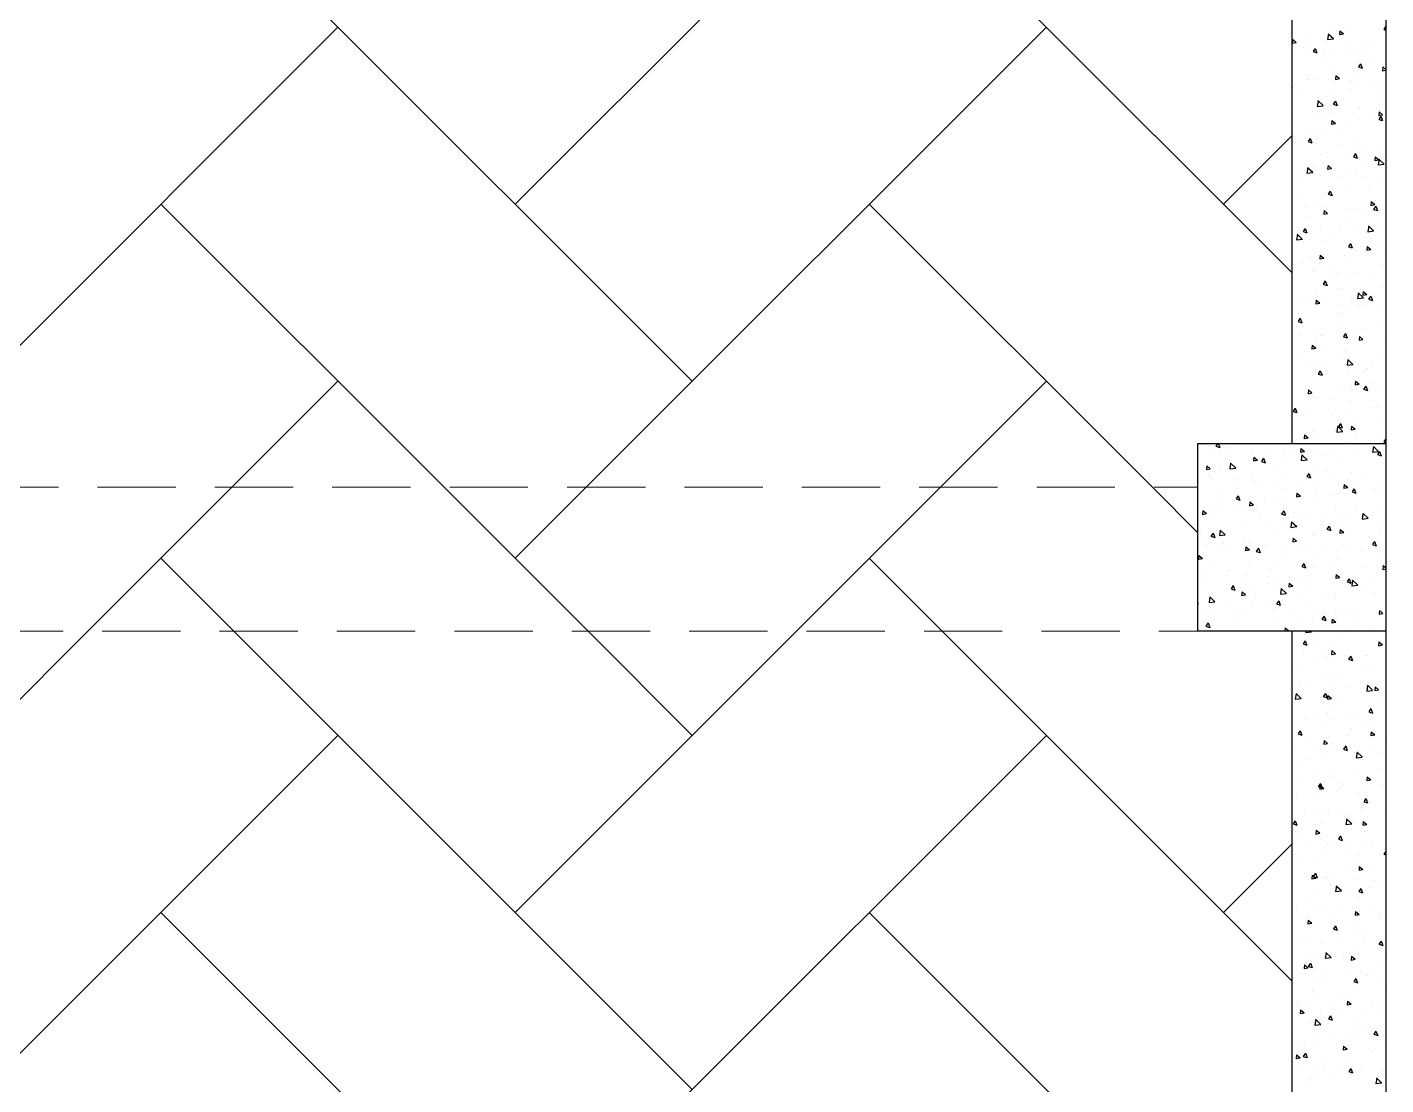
# Model space of a CAD drawing. Header units: millimetres. Extents: x 331487 to 517269, y 198509 to 399936.
# Drawn here: x 412725 to 414895, y 378364 to 380054 of the extents above; entities that cross this region are included whole.
import ezdxf

# ---------------------------------------------------------------- set-up
doc = ezdxf.new("R2010")
doc.units = ezdxf.units.MM
doc.header["$MEASUREMENT"] = 0
doc.linetypes.add('DASHED2', pattern=[0.375, 0.25, -0.125])
doc.layers.add('BEAM', color=1, linetype='Continuous', lineweight=5)
doc.layers.add('COLUMN', color=6, linetype='Continuous')

msp = doc.modelspace()

# ---------------------------------------------------------------- linework, layer by layer
at = {"layer": 'BEAM', "color": 253, "linetype": 'Continuous', "ltscale": 750}
for p, q in [((413504.5, 379771.2), (414353, 380619.7)), ((413787.3, 379488.4), (412938.8, 380336.9)), ((414745.1, 379661.9), (414070.2, 380336.9)), ((412486.6, 379319), (413221.7, 380054)), ((413618, 379319), (414353, 380054)), ((414635.9, 379771.2), (414745.1, 379880.5)), ((413391, 379319), (412938.8, 379771.2)), ((414522.4, 379319), (414070.2, 379771.2)), ((413052.3, 379319), (413221.7, 379488.4)), ((414183.7, 379319), (414353, 379488.4)), ((412822.3, 379089), (413052.3, 379319)), ((413621, 379089), (413391, 379319)), ((413504.5, 379205.5), (413618, 379319)), ((413953.7, 379089), (414183.7, 379319)), ((414595.1, 379246.2), (414522.4, 379319)), ((413055.3, 379089), (412938.8, 379205.5)), ((414186.7, 379089), (414070.2, 379205.5)), ((412373.1, 378639.8), (412822.3, 379089)), ((413787.3, 378357), (413055.3, 379089)), ((413504.5, 378639.8), (413953.7, 379089)), ((413787.3, 378922.7), (413621, 379089)), ((414745.1, 378530.6), (414186.7, 379089)), ((412373.1, 378074.1), (413221.7, 378922.7)), ((413504.5, 378074.1), (414353, 378922.7)), ((414635.9, 378639.8), (414745.1, 378749.1)), ((413787.3, 377791.3), (412938.8, 378639.8)), ((414745.1, 377964.9), (414070.2, 378639.8))]:
    msp.add_line(p, q, dxfattribs=at)
at = {"layer": 'BEAM', "linetype": 'DASHED2', "ltscale": 500}
for p, q in [((410400.1, 379319), (414595.1, 379319)), ((411345.1, 379089), (414595.1, 379089))]:
    msp.add_line(p, q, dxfattribs=at)
at = {"layer": 'COLUMN'}
for p, q in [((414745.1, 381539), (414745.1, 379389)), ((414895.1, 381539), (414895.1, 379389)), ((414595.1, 379089), (414595.1, 379389)), ((414595.1, 379389), (414895.1, 379389)), ((414895.1, 379389), (414895.1, 379089)), ((414895.1, 379089), (414595.1, 379089)), ((414745.1, 379089), (414745.1, 376729.3)), ((414895.1, 379089), (414895.1, 376729.3))]:
    msp.add_line(p, q, dxfattribs=at)
at = {"layer": 'COLUMN', "color": 2, "linetype": 'Continuous'}
for p, q in [((414804.9, 380050.6), (414804.9, 380050.6)), ((414821.6, 380048.3), (414821.1, 380042.3)), ((414821.6, 380048.3), (414827.3, 380043.5)), ((414836.3, 380050.7), (414836.3, 380050.7)), ((414895, 380055.4), (414891.7, 380050.5)), ((414891.7, 380050.4), (414895.1, 380049.3)), ((414746.4, 380034.4), (414745.8, 380028.5)), ((414745.8, 380028.4), (414752.1, 380029.6)), ((414746.4, 380034.4), (414752.1, 380029.6)), ((414765.8, 380040.1), (414765.8, 380040.1)), ((414770.7, 380029.6), (414770.7, 380029.6)), ((414803.5, 380043.2), (414802.2, 380034.3)), ((414802.2, 380034.3), (414811.6, 380035.4)), ((414803.2, 380043.4), (414811.4, 380035.7)), ((414821.1, 380042.3), (414827.3, 380043.5)), ((414830.4, 380025.4), (414830.4, 380025.4)), ((414855.7, 380030.7), (414855.7, 380030.7)), ((414748.7, 380005.6), (414748.7, 380005.6)), ((414751.5, 380016.7), (414751.5, 380016.7)), ((414764.1, 380021.7), (414764.1, 380021.7)), ((414769.1, 380015.1), (414769.1, 380015.1)), ((414782.3, 380020.1), (414778.9, 380015.1)), ((414778.9, 380015.1), (414784.9, 380013.1)), ((414782.3, 380020.1), (414784.9, 380013.1)), ((414797.4, 380020.5), (414797.4, 380020.5)), ((414805.2, 380013.8), (414805.2, 380013.8)), ((414830.7, 380019.3), (414830.7, 380019.3)), ((414842.3, 380009.7), (414842.3, 380009.7)), ((414864, 380018.1), (414864, 380018.1)), ((414875.4, 380005.3), (414875.4, 380005.3)), ((414875.8, 380024.4), (414875.8, 380024.4)), ((414802.6, 379997.2), (414802.6, 379997.2)), ((414808.5, 379988.8), (414808.5, 379988.8)), ((414844.6, 379987.5), (414844.6, 379987.5)), ((414854.8, 379995.7), (414851.4, 379990.8)), ((414851.4, 379990.8), (414857.5, 379988.7)), ((414854.8, 379995.7), (414857.5, 379988.7)), ((414890.5, 379990.5), (414890, 379984.5)), ((414890, 379984.5), (414895.1, 379985.4)), ((414890.5, 379990.5), (414895.1, 379986.6)), ((414749.3, 379963.3), (414749.3, 379963.3)), ((414770.5, 379971.2), (414770.5, 379971.2)), ((414774, 379977.2), (414774, 379977.2)), ((414780.7, 379971.2), (414780.7, 379971.2)), ((414803.8, 379970), (414803.8, 379970)), ((414815.3, 379976.6), (414814.8, 379970.6)), ((414814.8, 379970.6), (414821.1, 379971.8)), ((414815.3, 379976.6), (414821.1, 379971.8)), ((414837.1, 379968.8), (414837.1, 379968.8)), ((414840.4, 379967.1), (414840.4, 379967.1)), ((414847.9, 379962.5), (414847.9, 379962.5)), ((414853.5, 379977.4), (414853.5, 379977.4)), ((414870.4, 379967.6), (414870.4, 379967.6)), ((414884.1, 379961.2), (414884.1, 379961.2)), ((414745.1, 379958.5), (414745.8, 379957.9)), ((414745.1, 379957.7), (414745.8, 379957.9)), ((414758.8, 379947.3), (414758.8, 379947.3)), ((414800.4, 379943.9), (414800.4, 379943.9)), ((414813.5, 379950.9), (414813.5, 379950.9)), ((414840, 379956.3), (414840, 379956.3)), ((414885.4, 379947), (414885.4, 379947)), ((414778, 379919.3), (414778, 379919.3)), ((414787, 379936.4), (414785.6, 379927.5)), ((414785.6, 379927.5), (414795.1, 379928.6)), ((414786.7, 379936.7), (414794.8, 379928.9)), ((414814.5, 379936), (414811.1, 379931.1)), ((414811.1, 379931.1), (414817.2, 379929)), ((414811.3, 379918), (414811.3, 379918)), ((414814.5, 379936), (414817.2, 379929)), ((414844.6, 379916.8), (414844.6, 379916.8)), ((414851.2, 379924), (414851.2, 379924)), ((414852.9, 379924.6), (414852.9, 379924.6)), ((414884.3, 379918.7), (414883.7, 379912.8)), ((414884.3, 379918.7), (414890, 379913.9)), ((414887.4, 379936.2), (414887.4, 379936.2)), ((414746.2, 379915.3), (414746.2, 379915.3)), ((414747, 379910), (414747, 379910)), ((414782.4, 379914.1), (414782.4, 379914.1)), ((414790.7, 379912.9), (414790.7, 379912.9)), ((414809, 379904.9), (414808.5, 379898.9)), ((414808.5, 379898.9), (414814.8, 379900)), ((414809, 379904.9), (414814.8, 379900)), ((414837.8, 379902.9), (414837.8, 379902.9)), ((414850.4, 379908.8), (414850.4, 379908.8)), ((414877.9, 379915.6), (414877.9, 379915.6)), ((414883.7, 379912.7), (414890, 379913.9)), ((414887, 379911.7), (414883.7, 379906.7)), ((414883.7, 379906.7), (414889.7, 379904.7)), ((414887, 379911.7), (414889.7, 379904.7)), ((414892.4, 379898.3), (414892.4, 379898.3)), ((414751.2, 379877.5), (414751.2, 379877.5)), ((414768.8, 379889), (414768.8, 379889)), ((414774.2, 379876.4), (414770.9, 379871.4)), ((414774.2, 379876.4), (414776.9, 379869.4)), ((414785.7, 379889), (414785.7, 379889)), ((414798.1, 379890.5), (414798.1, 379890.5)), ((414821.8, 379887.8), (414821.8, 379887.8)), ((414751.8, 379869.1), (414751.8, 379869.1)), ((414770.9, 379871.4), (414776.9, 379869.3)), ((414785.1, 379867.9), (414785.1, 379867.9)), ((414790.6, 379851.2), (414790.6, 379851.2)), ((414800.7, 379854.6), (414800.7, 379854.6)), ((414818.3, 379866.7), (414818.3, 379866.7)), ((414825.1, 379862.7), (414825.1, 379862.7)), ((414846.8, 379852), (414843.4, 379847.1)), ((414846.8, 379852), (414849.4, 379845)), ((414848.9, 379870.6), (414848.9, 379870.6)), ((414851.6, 379865.5), (414851.6, 379865.5)), ((414861.2, 379861.5), (414861.2, 379861.5)), ((414884.9, 379864.3), (414884.9, 379864.3)), ((414770.4, 379829.7), (414769.1, 379820.8)), ((414770.1, 379830), (414778.3, 379822.2)), ((414778.8, 379830.6), (414778.8, 379830.6)), ((414795.9, 379837.1), (414795.9, 379837.1)), ((414802.8, 379833.1), (414802.2, 379827.2)), ((414802.8, 379833.1), (414808.5, 379828.3)), ((414835.5, 379849.5), (414835.5, 379849.5)), ((414843.4, 379847), (414849.4, 379845)), ((414860.4, 379850.5), (414860.4, 379850.5)), ((414864.5, 379836.4), (414864.5, 379836.4)), ((414878, 379847), (414877.5, 379841)), ((414877.5, 379841), (414883.7, 379842.2)), ((414878, 379847), (414883.7, 379842.2)), ((414884.4, 379843), (414883, 379834.1)), ((414883, 379834.1), (414892.5, 379835.2)), ((414884.1, 379843.3), (414892.2, 379835.5)), ((414758.2, 379818.6), (414758.2, 379818.6)), ((414759.5, 379814.3), (414759.5, 379814.3)), ((414769, 379820.8), (414778.5, 379821.9)), ((414791.5, 379817.4), (414791.5, 379817.4)), ((414802.2, 379827.1), (414808.5, 379828.3)), ((414824.7, 379816.2), (414824.7, 379816.2)), ((414830.1, 379824.9), (414830.1, 379824.9)), ((414846.7, 379817.2), (414846.7, 379817.2)), ((414858, 379815), (414858, 379815)), ((414891.3, 379813.8), (414891.3, 379813.8)), ((414762.8, 379789.3), (414762.8, 379789.3)), ((414799, 379788), (414799, 379788)), ((414806.5, 379792.3), (414803.1, 379787.4)), ((414803.1, 379787.4), (414809.2, 379785.3)), ((414806.5, 379792.3), (414809.2, 379785.3)), ((414810.7, 379796.3), (414810.7, 379796.3)), ((414833.3, 379796.1), (414833.3, 379796.1)), ((414869.5, 379798.5), (414869.5, 379798.5)), ((414870.4, 379792.2), (414870.4, 379792.2)), ((414765.7, 379766.7), (414765.7, 379766.7)), ((414788.8, 379772.3), (414788.8, 379772.3)), ((414793.6, 379783.7), (414793.6, 379783.7)), ((414799, 379765.5), (414799, 379765.5)), ((414871.7, 379775.3), (414871.2, 379769.3)), ((414871.2, 379769.3), (414877.5, 379770.5)), ((414871.7, 379775.3), (414877.4, 379770.5)), ((414879, 379768), (414875.7, 379763)), ((414879, 379768), (414881.7, 379761)), ((414767.8, 379751.4), (414767.8, 379751.4)), ((414796.5, 379761.4), (414796, 379755.4)), ((414796, 379755.4), (414802.2, 379756.6)), ((414796.5, 379761.4), (414802.2, 379756.6)), ((414802.3, 379763), (414802.3, 379763)), ((414831, 379742.7), (414831, 379742.7)), ((414832.2, 379764.3), (414832.2, 379764.3)), ((414838.4, 379761.7), (414838.4, 379761.7)), ((414844.4, 379763.8), (414844.4, 379763.8)), ((414865.5, 379763), (414865.5, 379763)), ((414875.7, 379763), (414881.7, 379761)), ((414753.9, 379723), (414752.5, 379714.1)), ((414753.6, 379723.3), (414761.7, 379715.5)), ((414753.8, 379734.1), (414753.8, 379734.1)), ((414766.2, 379732.6), (414762.9, 379727.7)), ((414762.9, 379727.7), (414768.9, 379725.6)), ((414766.2, 379732.6), (414768.9, 379725.6)), ((414791.3, 379730.3), (414791.3, 379730.3)), ((414807.2, 379725.1), (414807.2, 379725.1)), ((414820.8, 379738), (414820.8, 379738)), ((414841.7, 379736.7), (414841.7, 379736.7)), ((414867.8, 379736.2), (414866.5, 379727.4)), ((414866.5, 379727.3), (414876, 379728.5)), ((414867.5, 379736.5), (414875.7, 379728.7)), ((414877.8, 379735.4), (414877.8, 379735.4)), ((414880.4, 379733.8), (414880.4, 379733.8)), ((414752.5, 379714.1), (414762, 379715.2)), ((414772.7, 379715.3), (414772.7, 379715.3)), ((414798.8, 379714), (414798.8, 379714)), ((414806, 379714.1), (414806, 379714.1)), ((414838.7, 379708.3), (414835.4, 379703.3)), ((414835.4, 379703.3), (414841.4, 379701.3)), ((414838.7, 379708.3), (414841.4, 379701.3)), ((414839.3, 379712.9), (414839.3, 379712.9)), ((414842.2, 379710.4), (414842.2, 379710.4)), ((414865.4, 379703.6), (414864.9, 379697.6)), ((414865.4, 379703.6), (414871.2, 379698.7)), ((414872.6, 379711.7), (414872.6, 379711.7)), ((414881.1, 379710.4), (414881.1, 379710.4)), ((414776.1, 379688.3), (414776.1, 379688.3)), ((414790.2, 379689.7), (414789.7, 379683.7)), ((414789.7, 379683.7), (414796, 379684.9)), ((414790.2, 379689.7), (414796, 379684.9)), ((414828.7, 379689.4), (414828.7, 379689.4)), ((414830.8, 379679.6), (414830.8, 379679.6)), ((414846.7, 379698.8), (414846.7, 379698.8)), ((414864.9, 379697.6), (414871.2, 379698.7)), ((414893.3, 379691), (414893.3, 379691)), ((414745.8, 379666), (414745.8, 379666)), ((414763.8, 379675.8), (414763.8, 379675.8)), ((414779.1, 379664.8), (414779.1, 379664.8)), ((414779.4, 379663.2), (414779.4, 379663.2)), ((414789.1, 379677), (414789.1, 379677)), ((414812.4, 379663.6), (414812.4, 379663.6)), ((414815.6, 379661.9), (414815.6, 379661.9)), ((414839.9, 379657.1), (414839.9, 379657.1)), ((414845.7, 379662.4), (414845.7, 379662.4)), ((414879, 379661.2), (414879, 379661.2)), ((414886.1, 379672.5), (414886.1, 379672.5)), ((414890.4, 379675.5), (414890.4, 379675.5)), ((414798.5, 379648.6), (414795.1, 379643.6)), ((414795.1, 379643.6), (414801.2, 379641.6)), ((414798.5, 379648.6), (414801.2, 379641.6)), ((414808.8, 379655.7), (414808.8, 379655.7)), ((414818.8, 379636.9), (414818.8, 379636.9)), ((414826.5, 379636), (414826.5, 379636)), ((414855, 379635.6), (414855, 379635.6)), ((414891, 379637.6), (414891, 379637.6)), ((414753.3, 379614.1), (414753.3, 379614.1)), ((414773.8, 379617.5), (414773.8, 379617.5)), ((414783.9, 379617.9), (414783.4, 379612)), ((414783.4, 379612), (414789.7, 379613.1)), ((414783.9, 379617.9), (414789.7, 379613.1)), ((414784.4, 379625.3), (414784.4, 379625.3)), ((414786.6, 379612.9), (414786.6, 379612.9)), ((414786.8, 379623.6), (414786.8, 379623.6)), ((414840.8, 379621.3), (414840.8, 379621.3)), ((414851.3, 379629.5), (414849.9, 379620.6)), ((414849.9, 379620.6), (414859.4, 379621.7)), ((414851, 379629.8), (414859.1, 379622)), ((414859.2, 379631.8), (414858.6, 379625.8)), ((414858.6, 379625.8), (414864.9, 379627)), ((414859.2, 379631.8), (414864.9, 379627)), ((414871, 379624.3), (414867.6, 379619.3)), ((414867.6, 379619.3), (414873.7, 379617.3)), ((414871, 379624.3), (414873.7, 379617.3)), ((414745.1, 379608.8), (414745.2, 379608.8)), ((414745.1, 379608.4), (414745.4, 379608.5)), ((414818.8, 379597.4), (414818.8, 379597.4)), ((414819.9, 379611.7), (414819.9, 379611.7)), ((414823.8, 379599), (414823.8, 379599)), ((414837.7, 379603.7), (414837.7, 379603.7)), ((414853.2, 379610.5), (414853.2, 379610.5)), ((414858.3, 379610.6), (414858.3, 379610.6)), ((414886.5, 379609.2), (414886.5, 379609.2)), ((414894.4, 379609.3), (414894.4, 379609.3)), ((414753.3, 379588.5), (414753.3, 379588.5)), ((414758.2, 379588.9), (414754.9, 379584)), ((414754.9, 379584), (414760.9, 379581.9)), ((414758.2, 379588.9), (414760.9, 379581.9)), ((414784.6, 379570.2), (414784.6, 379570.2)), ((414824.2, 379582.6), (414824.2, 379582.6)), ((414863.3, 379572.7), (414863.3, 379572.7)), ((414888.8, 379584.2), (414888.8, 379584.2)), ((414756.6, 379563.5), (414756.6, 379563.5)), ((414760.4, 379562.8), (414760.4, 379562.8)), ((414783.8, 379559.2), (414783.8, 379559.2)), ((414792.7, 379562.2), (414792.7, 379562.2)), ((414793.6, 379561.5), (414793.6, 379561.5)), ((414826.9, 379560.3), (414826.9, 379560.3)), ((414830.7, 379564.6), (414827.4, 379559.6)), ((414827.4, 379559.6), (414833.4, 379557.6)), ((414830.7, 379564.6), (414833.4, 379557.6)), ((414835.4, 379550.3), (414835.4, 379550.3)), ((414850.8, 379563), (414850.8, 379563)), ((414852.9, 379560.1), (414852.4, 379554.1)), ((414852.4, 379554.1), (414858.6, 379555.3)), ((414852.9, 379560.1), (414858.6, 379555.3)), ((414860.2, 379559.1), (414860.2, 379559.1)), ((414893.5, 379557.9), (414893.5, 379557.9)), ((414777.7, 379546.2), (414777.1, 379540.2)), ((414777.1, 379540.2), (414783.4, 379541.4)), ((414777.7, 379546.2), (414783.4, 379541.4)), ((414796, 379537.2), (414796, 379537.2)), ((414822, 379529.2), (414822, 379529.2)), ((414828.8, 379539.1), (414828.8, 379539.1)), ((414832.1, 379535.9), (414832.1, 379535.9)), ((414886.5, 379530.8), (414886.5, 379530.8)), ((414761.5, 379525.6), (414761.5, 379525.6)), ((414766.8, 379512.3), (414766.8, 379512.3)), ((414782.3, 379516.8), (414782.3, 379516.8)), ((414790.5, 379504.9), (414787.1, 379499.9)), ((414790.5, 379504.9), (414793.2, 379497.9)), ((414800, 379511), (414800, 379511)), ((414833.3, 379509.8), (414833.3, 379509.8)), ((414834.7, 379522.8), (414833.4, 379513.9)), ((414833.4, 379513.9), (414842.9, 379515)), ((414834.4, 379523.1), (414842.6, 379515.3)), ((414835.4, 379510.8), (414835.4, 379510.8)), ((414860.8, 379504.7), (414860.8, 379504.7)), ((414866.6, 379508.6), (414866.6, 379508.6)), ((414871.6, 379509.6), (414871.6, 379509.6)), ((414787.1, 379499.9), (414793.2, 379497.9)), ((414793.8, 379500.9), (414793.8, 379500.9)), ((414801, 379499.3), (414801, 379499.3)), ((414833.2, 379496.9), (414833.2, 379496.9)), ((414846.6, 379488.4), (414846.1, 379482.4)), ((414846.1, 379482.4), (414852.4, 379483.5)), ((414846.6, 379488.4), (414852.3, 379483.6)), ((414874.9, 379484.5), (414874.9, 379484.5)), ((414769.9, 379462.4), (414769.9, 379462.4)), ((414771.4, 379474.5), (414770.9, 379468.5)), ((414770.9, 379468.5), (414777.1, 379469.7)), ((414771.4, 379474.5), (414777.1, 379469.7)), ((414780.1, 379463.4), (414780.1, 379463.4)), ((414819.7, 379475.8), (414819.7, 379475.8)), ((414838.8, 379480.7), (414838.8, 379480.7)), ((414840.4, 379473), (414840.4, 379473)), ((414863, 379480.6), (414859.6, 379475.6)), ((414859.6, 379475.6), (414865.7, 379473.6)), ((414863, 379480.6), (414865.7, 379473.6)), ((414884.3, 379477.4), (414884.3, 379477.4)), ((414750.2, 379445.2), (414746.9, 379440.2)), ((414746.9, 379440.2), (414752.9, 379438.2)), ((414750.2, 379445.2), (414752.9, 379438.2)), ((414774.3, 379460.3), (414774.3, 379460.3)), ((414803.8, 379442.5), (414803.8, 379442.5)), ((414807.5, 379459.1), (414807.5, 379459.1)), ((414830.9, 379443.5), (414830.9, 379443.5)), ((414840.8, 379457.9), (414840.8, 379457.9)), ((414870.8, 379446.4), (414870.8, 379446.4)), ((414874.1, 379456.7), (414874.1, 379456.7)), ((414879.9, 379446.7), (414879.9, 379446.7)), ((414773.2, 379437.4), (414773.2, 379437.4)), ((414809.3, 379436.1), (414809.3, 379436.1)), ((414817.5, 379422.4), (414817.5, 379422.4)), ((414822.7, 379420.9), (414819.4, 379415.9)), ((414822.7, 379420.9), (414825.4, 379413.9)), ((414848.8, 379422.4), (414848.8, 379422.4)), ((414882, 379424.1), (414882, 379424.1)), ((414748, 379410.2), (414748, 379410.2)), ((414765.1, 379402.8), (414764.6, 379396.8)), ((414764.6, 379396.8), (414770.9, 379397.9)), ((414765.1, 379402.8), (414770.9, 379398)), ((414777.8, 379410), (414777.8, 379410)), ((414778.1, 379399.5), (414778.1, 379399.5)), ((414781.3, 379409), (414781.3, 379409)), ((414812.6, 379411.1), (414812.6, 379411.1)), ((414814.6, 379407.8), (414814.6, 379407.8)), ((414818.2, 379416.1), (414816.8, 379407.2)), ((414816.8, 379407.2), (414826.3, 379408.3)), ((414817.9, 379416.4), (414826, 379408.6)), ((414819.4, 379415.9), (414825.4, 379413.9)), ((414840.3, 379416.6), (414839.8, 379410.7)), ((414839.8, 379410.7), (414846.1, 379411.8)), ((414840.3, 379416.6), (414846.1, 379411.8)), ((414847.9, 379406.5), (414847.9, 379406.5)), ((414848.7, 379409.8), (414848.7, 379409.8)), ((414881.2, 379405.3), (414881.2, 379405.3)), ((414895.1, 379396.4), (414891.9, 379391.6)), ((414613.4, 379383.7), (414613.4, 379383.7)), ((414617.6, 379388.4), (414617.6, 379388.4)), ((414618.5, 379374.5), (414618.5, 379374.5)), ((414626.8, 379389), (414623.8, 379384.6)), ((414623.8, 379384.6), (414629.9, 379382.6)), ((414627.4, 379389), (414629.9, 379382.6)), ((414646.7, 379382.5), (414646.7, 379382.5)), ((414646.7, 379376), (414646.7, 379376)), ((414680, 379381.2), (414680, 379381.2)), ((414689, 379385), (414689, 379385)), ((414713.3, 379380), (414713.3, 379380)), ((414746.6, 379378.8), (414746.6, 379378.8)), ((414759.5, 379381.2), (414759, 379375.2)), ((414759, 379375.2), (414765.2, 379376.4)), ((414759.5, 379381.2), (414765.2, 379376.4)), ((414773.4, 379375.8), (414773.4, 379375.8)), ((414779.9, 379377.6), (414779.9, 379377.6)), ((414813.2, 379376.4), (414813.2, 379376.4)), ((414828.6, 379390.1), (414828.6, 379390.1)), ((414837.1, 379384.1), (414837.1, 379384.1)), ((414846.5, 379375.2), (414846.5, 379375.2)), ((414869.6, 379379.6), (414869.6, 379379.6)), ((414875.2, 379383.9), (414873.8, 379375)), ((414873.8, 379375), (414883.3, 379376.1)), ((414875.2, 379383.9), (414883.3, 379376.1)), ((414879.7, 379373.9), (414879.7, 379373.9)), ((414885, 379376.3), (414881.6, 379371.3)), ((414885, 379376.3), (414887.7, 379369.3)), ((414891.9, 379391.6), (414895.1, 379390.5)), ((414609.1, 379353.4), (414608.5, 379347.5)), ((414609.1, 379353.4), (414614.8, 379348.6)), ((414628.8, 379356.1), (414628.8, 379356.1)), ((414647.3, 379357.4), (414645.9, 379348.5)), ((414647.3, 379357.4), (414655.4, 379349.6)), ((414684.3, 379367.3), (414683.8, 379361.3)), ((414683.8, 379361.3), (414690, 379362.5)), ((414684.3, 379367.3), (414690, 379362.5)), ((414699.7, 379365.3), (414696.4, 379360.3)), ((414696.4, 379360.3), (414702.4, 379358.3)), ((414699.7, 379365.3), (414702.4, 379358.3)), ((414728.5, 379358.7), (414728.5, 379358.7)), ((414732.9, 379370.1), (414732.9, 379370.1)), ((414761.2, 379370.6), (414759.8, 379361.7)), ((414759.8, 379361.7), (414769.3, 379362.8)), ((414761.2, 379370.6), (414769.4, 379362.8)), ((414762.9, 379370.3), (414762.9, 379370.3)), ((414799.1, 379369), (414799.1, 379369)), ((414823.7, 379363), (414823.7, 379363)), ((414881.6, 379371.3), (414887.7, 379369.3)), ((414888.2, 379364.6), (414888.2, 379364.6)), ((414608.5, 379347.5), (414614.8, 379348.6)), ((414611.7, 379337.9), (414611.7, 379337.9)), ((414615.3, 379335), (414615.3, 379335)), ((414620.5, 379332.3), (414620.5, 379332.3)), ((414621.8, 379349.5), (414621.8, 379349.5)), ((414645.9, 379348.5), (414655.4, 379349.6)), ((414653.8, 379331.1), (414653.8, 379331.1)), ((414657.9, 379348.2), (414657.9, 379348.2)), ((414678.7, 379341.7), (414678.7, 379341.7)), ((414679.9, 379336.6), (414679.9, 379336.6)), ((414719.5, 379349), (414719.5, 379349)), ((414738.4, 379337.6), (414738.4, 379337.6)), ((414767.9, 379332.4), (414767.9, 379332.4)), ((414772.2, 379340.9), (414768.9, 379336)), ((414768.9, 379336), (414774.9, 379333.9)), ((414772.2, 379340.9), (414774.9, 379333.9)), ((414784, 379350.6), (414784, 379350.6)), ((414802.4, 379344), (414802.4, 379344)), ((414805.3, 379341.4), (414805.3, 379341.4)), ((414834.9, 379330.7), (414834.9, 379330.7)), ((414838.5, 379342.7), (414838.5, 379342.7)), ((414865, 379337.3), (414865, 379337.3)), ((414626.7, 379311.6), (414626.7, 379311.6)), ((414656.7, 379317.7), (414656.7, 379317.7)), ((414661.2, 379323.2), (414661.2, 379323.2)), ((414687, 379329.9), (414687, 379329.9)), ((414697.3, 379321.9), (414697.3, 379321.9)), ((414720.3, 379328.7), (414720.3, 379328.7)), ((414730.7, 379316.7), (414730.7, 379316.7)), ((414753.2, 379309.5), (414752.7, 379303.5)), ((414753.2, 379309.5), (414759, 379304.6)), ((414753.6, 379327.5), (414753.6, 379327.5)), ((414783.4, 379317.4), (414783.4, 379317.4)), ((414786.9, 379326.3), (414786.9, 379326.3)), ((414820.2, 379325), (414820.2, 379325)), ((414821.4, 379309.6), (414821.4, 379309.6)), ((414828.4, 379323.3), (414827.9, 379317.4)), ((414827.9, 379317.4), (414834.2, 379318.5)), ((414828.4, 379323.3), (414834.2, 379318.5)), ((414844.7, 379316.6), (414841.4, 379311.6)), ((414841.4, 379311.6), (414847.4, 379309.6)), ((414841.8, 379317.7), (414841.8, 379317.7)), ((414844.7, 379316.6), (414847.4, 379309.6)), ((414853.5, 379323.8), (414853.5, 379323.8)), ((414877.9, 379316.4), (414877.9, 379316.4)), ((414886, 379311.2), (414886, 379311.2)), ((414886.8, 379322.6), (414886.8, 379322.6)), ((414626.5, 379302.7), (414626.5, 379302.7)), ((414659.4, 379305.6), (414656.1, 379300.6)), ((414656.1, 379300.6), (414662.1, 379298.6)), ((414659.4, 379305.6), (414662.1, 379298.6)), ((414678, 379295.6), (414677.5, 379289.6)), ((414677.5, 379289.6), (414683.7, 379290.8)), ((414678, 379295.6), (414683.8, 379290.8)), ((414700.6, 379296.9), (414700.6, 379296.9)), ((414717.3, 379295.6), (414717.3, 379295.6)), ((414736.8, 379295.6), (414736.8, 379295.6)), ((414752.7, 379303.5), (414759, 379304.6)), ((414781.8, 379297.2), (414781.8, 379297.2)), ((414807.3, 379306.1), (414807.3, 379306.1)), ((414881.2, 379291.4), (414881.2, 379291.4)), ((414595.6, 379274.7), (414595.6, 379274.7)), ((414602.8, 379281.7), (414602.3, 379275.7)), ((414602.3, 379275.7), (414608.5, 379276.9)), ((414602.8, 379281.7), (414608.5, 379276.9)), ((414613.1, 379281.6), (414613.1, 379281.6)), ((414621.7, 379279.5), (414621.7, 379279.5)), ((414626.9, 379281.8), (414626.9, 379281.8)), ((414660.2, 379280.6), (414660.2, 379280.6)), ((414666.2, 379285.3), (414666.2, 379285.3)), ((414677.6, 379283.2), (414677.6, 379283.2)), ((414688.7, 379283.4), (414688.7, 379283.4)), ((414693.5, 379279.4), (414693.5, 379279.4)), ((414726.7, 379278.2), (414726.7, 379278.2)), ((414732, 379281.2), (414728.6, 379276.3)), ((414728.6, 379276.3), (414734.6, 379274.2)), ((414732, 379281.2), (414734.7, 379274.2)), ((414740.1, 379270.5), (414740.1, 379270.5)), ((414748.4, 379279.2), (414748.4, 379279.2)), ((414760, 379277), (414760, 379277)), ((414776.2, 379269.3), (414776.2, 379269.3)), ((414793.3, 379275.7), (414793.3, 379275.7)), ((414815.3, 379283.1), (414815.3, 379283.1)), ((414826.6, 379274.5), (414826.6, 379274.5)), ((414832.6, 379277.3), (414832.6, 379277.3)), ((414846.8, 379279.8), (414846.8, 379279.8)), ((414858.6, 379277.2), (414857.3, 379268.3)), ((414857.3, 379268.3), (414866.8, 379269.4)), ((414858.7, 379277.1), (414866.8, 379269.4)), ((414859.9, 379273.3), (414859.9, 379273.3)), ((414875, 379278.9), (414875, 379278.9)), ((414893.2, 379272.1), (414893.2, 379272.1)), ((414598.9, 379249.7), (414598.9, 379249.7)), ((414619.2, 379245.9), (414615.8, 379240.9)), ((414619.2, 379245.9), (414621.9, 379238.9)), ((414624.2, 379249.3), (414624.2, 379249.3)), ((414630.7, 379250.6), (414629.3, 379241.8)), ((414630.7, 379250.6), (414638.8, 379242.8)), ((414635.1, 379248.4), (414635.1, 379248.4)), ((414666.7, 379259.4), (414666.7, 379259.4)), ((414705.6, 379259), (414705.6, 379259)), ((414728.4, 379263.3), (414728.4, 379263.3)), ((414744.7, 379263.9), (414743.3, 379255)), ((414743.3, 379255), (414752.8, 379256.1)), ((414744.7, 379263.9), (414752.8, 379256.1)), ((414779.5, 379244.2), (414779.5, 379244.2)), ((414779.5, 379243.8), (414779.5, 379243.8)), ((414793.4, 379259.1), (414793.4, 379259.1)), ((414804.5, 379256.9), (414801.1, 379251.9)), ((414801.1, 379251.9), (414807.2, 379249.9)), ((414804.5, 379256.9), (414807.2, 379249.9)), ((414819.2, 379256.2), (414819.2, 379256.2)), ((414822.2, 379251.6), (414821.6, 379245.6)), ((414821.6, 379245.6), (414827.9, 379246.8)), ((414822.2, 379251.6), (414827.9, 379246.8)), ((414883.7, 379257.9), (414883.7, 379257.9)), ((414886.2, 379253.5), (414886.2, 379253.5)), ((414601.1, 379231.1), (414601.1, 379231.1)), ((414610.8, 379228.2), (414610.8, 379228.2)), ((414615.8, 379240.9), (414621.9, 379238.9)), ((414629.3, 379241.8), (414638.8, 379242.9)), ((414634.4, 379229.9), (414634.4, 379229.9)), ((414638.3, 379223.4), (414638.3, 379223.4)), ((414667.7, 379228.7), (414667.7, 379228.7)), ((414671.7, 379223.9), (414671.2, 379217.9)), ((414671.7, 379223.9), (414677.5, 379219)), ((414674.5, 379222.1), (414674.5, 379222.1)), ((414675.3, 379229.8), (414675.3, 379229.8)), ((414698.7, 379225.1), (414698.7, 379225.1)), ((414700.9, 379227.5), (414700.9, 379227.5)), ((414715, 379242.2), (414715, 379242.2)), ((414734.2, 379226.2), (414734.2, 379226.2)), ((414745.1, 379232.7), (414745.1, 379232.7)), ((414747, 379237.7), (414746.4, 379231.8)), ((414746.4, 379231.8), (414752.7, 379232.9)), ((414747, 379237.7), (414752.7, 379232.9)), ((414767.5, 379225), (414767.5, 379225)), ((414800.8, 379223.8), (414800.8, 379223.8)), ((414815.7, 379243), (414815.7, 379243)), ((414825.3, 379224.8), (414825.3, 379224.8)), ((414830.4, 379223.9), (414830.4, 379223.9)), ((414834.1, 379222.6), (414834.1, 379222.6)), ((414877, 379232.6), (414873.6, 379227.6)), ((414873.6, 379227.6), (414879.7, 379225.6)), ((414877, 379232.6), (414879.7, 379225.6)), ((414596.5, 379210), (414596, 379204)), ((414596, 379204), (414602.3, 379205.2)), ((414596.5, 379210), (414602.3, 379205.2)), ((414603.9, 379211.8), (414603.9, 379211.8)), ((414631.7, 379221.2), (414631.7, 379221.2)), ((414671.2, 379217.9), (414677.5, 379219)), ((414676.8, 379201.1), (414676.8, 379201.1)), ((414691.7, 379221.5), (414688.3, 379216.6)), ((414688.3, 379216.6), (414694.4, 379214.6)), ((414691.7, 379221.5), (414694.4, 379214.5)), ((414726.2, 379209.9), (414726.2, 379209.9)), ((414758.4, 379220.9), (414758.4, 379220.9)), ((414784.5, 379206.4), (414784.5, 379206.4)), ((414803.4, 379200.8), (414803.4, 379200.8)), ((414816.9, 379202.9), (414816.9, 379202.9)), ((414819, 379217.9), (414819, 379217.9)), ((414855.1, 379216.7), (414855.1, 379216.7)), ((414867.4, 379221.4), (414867.4, 379221.4)), ((414881.5, 379204.5), (414881.5, 379204.5)), ((414885, 379220.6), (414885, 379220.6)), ((414608.1, 379179.8), (414608.1, 379179.8)), ((414622, 379195.9), (414622, 379195.9)), ((414641.4, 379178.5), (414641.4, 379178.5)), ((414643.3, 379185.5), (414643.3, 379185.5)), ((414677.8, 379197.1), (414677.8, 379197.1)), ((414712.7, 379188.8), (414712.7, 379188.8)), ((414713.9, 379195.8), (414713.9, 379195.8)), ((414764.2, 379197.2), (414760.9, 379192.2)), ((414760.9, 379192.2), (414766.9, 379190.2)), ((414764.2, 379197.2), (414766.9, 379190.2)), ((414777.3, 379190.5), (414777.3, 379190.5)), ((414815.9, 379179.9), (414815.4, 379173.9)), ((414815.9, 379179.9), (414821.6, 379175.1)), ((414823.9, 379180.1), (414823.9, 379180.1)), ((414858.4, 379191.6), (414858.4, 379191.6)), ((414891.1, 379193.8), (414890.6, 379187.8)), ((414890.6, 379187.8), (414895.1, 379188.6)), ((414891.1, 379193.8), (414895.1, 379190.4)), ((414894.5, 379190.4), (414894.5, 379190.4)), ((414608.6, 379174.8), (414608.6, 379174.8)), ((414641.8, 379162.9), (414641.8, 379162.9)), ((414651.4, 379161.9), (414648.1, 379156.9)), ((414648.1, 379156.9), (414654.1, 379154.9)), ((414651.4, 379161.9), (414654.1, 379154.9)), ((414673.1, 379176.4), (414673.1, 379176.4)), ((414674.7, 379177.3), (414674.7, 379177.3)), ((414682.8, 379159.2), (414682.8, 379159.2)), ((414708, 379176.1), (414708, 379176.1)), ((414708.7, 379166.7), (414708.7, 379166.7)), ((414717.2, 379170.8), (414717.2, 379170.8)), ((414728.1, 379157.2), (414726.7, 379148.3)), ((414728.1, 379157.2), (414736.3, 379149.4)), ((414740.1, 379160), (414746.4, 379161.2)), ((414740.7, 379166), (414740.2, 379160)), ((414740.7, 379166), (414746.4, 379161.2)), ((414741.3, 379174.9), (414741.3, 379174.9)), ((414753.4, 379169.5), (414753.4, 379169.5)), ((414768.4, 379162.6), (414768.4, 379162.6)), ((414774.6, 379173.7), (414774.6, 379173.7)), ((414807.9, 379172.5), (414807.9, 379172.5)), ((414815.4, 379173.9), (414821.6, 379175.1)), ((414828.1, 379170.6), (414828.1, 379170.6)), ((414836.7, 379172.9), (414833.4, 379167.9)), ((414833.4, 379167.9), (414839.4, 379165.9)), ((414835.3, 379166.4), (414835.3, 379166.4)), ((414836.7, 379172.9), (414839.4, 379165.9)), ((414842.1, 379170.4), (414840.7, 379161.5)), ((414840.7, 379161.5), (414850.2, 379162.6)), ((414841.1, 379171.2), (414841.1, 379171.2)), ((414842.1, 379170.4), (414850.2, 379162.6)), ((414874.4, 379170), (414874.4, 379170)), ((414895, 379162.3), (414895, 379162.3)), ((414612.2, 379148.7), (414612.2, 379148.7)), ((414614.2, 379143.9), (414612.8, 379135)), ((414612.8, 379135), (414622.3, 379136.1)), ((414614.2, 379143.9), (414622.3, 379136.1)), ((414619.7, 379142.5), (414619.7, 379142.5)), ((414665.5, 379152.1), (414664.9, 379146.2)), ((414664.9, 379146.2), (414671.2, 379147.3)), ((414665.5, 379152.1), (414671.2, 379147.3)), ((414686.8, 379142.8), (414686.8, 379142.8)), ((414710.5, 379135.5), (414710.5, 379135.5)), ((414724, 379137.5), (414720.6, 379132.6)), ((414723.9, 379156.5), (414723.9, 379156.5)), ((414724, 379137.5), (414726.6, 379130.5)), ((414726.7, 379148.3), (414736.2, 379149.4)), ((414756.7, 379144.5), (414756.7, 379144.5)), ((414775, 379137.1), (414775, 379137.1)), ((414792.8, 379143.2), (414792.8, 379143.2)), ((414813.4, 379142.5), (414813.4, 379142.5)), ((414814.7, 379149.5), (414814.7, 379149.5)), ((414863.4, 379153.8), (414863.4, 379153.8)), ((414879.2, 379151.1), (414879.2, 379151.1)), ((414595.1, 379134.2), (414596, 379133.4)), ((414595.1, 379133.3), (414596, 379133.4)), ((414606.3, 379121.4), (414606.3, 379121.4)), ((414614.5, 379129.2), (414614.5, 379129.2)), ((414615.5, 379123.7), (414615.5, 379123.7)), ((414647.8, 379128), (414647.8, 379128)), ((414651.7, 379122.4), (414651.7, 379122.4)), ((414670.8, 379123.1), (414670.8, 379123.1)), ((414681.1, 379126.8), (414681.1, 379126.8)), ((414714.4, 379125.6), (414714.4, 379125.6)), ((414720.6, 379132.6), (414726.6, 379130.5)), ((414722.2, 379132.9), (414722.2, 379132.9)), ((414747.7, 379124.4), (414747.7, 379124.4)), ((414781, 379123.2), (414781, 379123.2)), ((414796.1, 379118.2), (414796.1, 379118.2)), ((414814.3, 379121.9), (414814.3, 379121.9)), ((414825.9, 379117.2), (414825.9, 379117.2)), ((414832.3, 379116.9), (414832.3, 379116.9)), ((414847.5, 379120.7), (414847.5, 379120.7)), ((414880.8, 379119.5), (414880.8, 379119.5)), ((414884.8, 379122), (414884.3, 379116.1)), ((414884.3, 379116.1), (414890.6, 379117.2)), ((414884.8, 379122), (414890.6, 379117.2)), ((414611.2, 379102.2), (414607.8, 379097.2)), ((414607.8, 379097.2), (414613.9, 379095.2)), ((414611.2, 379102.2), (414613.9, 379095.2)), ((414651.8, 379104.6), (414651.8, 379104.6)), ((414654.9, 379097.3), (414654.9, 379097.3)), ((414691.1, 379096.1), (414691.1, 379096.1)), ((414718.7, 379108.4), (414718.7, 379108.4)), ((414721.7, 379103.2), (414721.7, 379103.2)), ((414734.4, 379094.3), (414733.9, 379089)), ((414734.4, 379094.3), (414740.1, 379089.5)), ((414761.7, 379106.6), (414761.7, 379106.6)), ((414778.4, 379104.3), (414778.4, 379104.3)), ((414796.5, 379113.2), (414793.1, 379108.2)), ((414793.1, 379108.2), (414799.2, 379106.2)), ((414796.5, 379113.2), (414799.2, 379106.2)), ((414809.6, 379108.2), (414809.1, 379102.2)), ((414809.1, 379102.2), (414815.4, 379103.3)), ((414809.6, 379108.2), (414815.4, 379103.3)), ((414812.4, 379096.1), (414812.4, 379096.1)), ((414835.6, 379091.9), (414835.6, 379091.9)), ((414845.4, 379108.1), (414845.4, 379108.1)), ((414877, 379097.7), (414877, 379097.7)), ((414617.5, 379089.2), (414617.5, 379089.2)), ((414737.8, 379089), (414740.1, 379089.5)), ((414749.1, 379074), (414749.1, 379074)), ((414766.5, 379073.8), (414763.1, 379068.8)), ((414766.5, 379073.8), (414769.1, 379066.8)), ((414767.1, 379087), (414776.6, 379088.1)), ((414767.5, 379089), (414767.2, 379087)), ((414775.7, 379089), (414776.4, 379088.4)), ((414782.3, 379072.8), (414782.3, 379072.8)), ((414783.5, 379085.5), (414783.5, 379085.5)), ((414819.7, 379084.2), (414819.7, 379084.2)), ((414871.7, 379090.6), (414871.7, 379090.6)), ((414884.2, 379071.9), (414883.6, 379065.9)), ((414884.2, 379071.9), (414889.9, 379067.1)), ((414763, 379053.3), (414763, 379053.3)), ((414763.1, 379068.8), (414769.1, 379066.8)), ((414796.3, 379052.1), (414796.3, 379052.1)), ((414801.7, 379048.8), (414801.7, 379048.8)), ((414809, 379058), (414808.4, 379052)), ((414808.4, 379052), (414814.7, 379053.2)), ((414809, 379058), (414814.7, 379053.2)), ((414815.1, 379069.9), (414815.1, 379069.9)), ((414822.9, 379059.2), (414822.9, 379059.2)), ((414829.6, 379050.9), (414829.6, 379050.9)), ((414839, 379049.4), (414835.6, 379044.5)), ((414839, 379049.4), (414841.7, 379042.4)), ((414859.1, 379057.9), (414859.1, 379057.9)), ((414862.9, 379049.7), (414862.9, 379049.7)), ((414866.2, 379050.4), (414866.2, 379050.4)), ((414883.7, 379065.9), (414889.9, 379067.1)), ((414747.3, 379034.6), (414747.3, 379034.6)), ((414762, 379036.4), (414762, 379036.4)), ((414788.5, 379047.6), (414788.5, 379047.6)), ((414814.2, 379038.4), (414814.2, 379038.4)), ((414835.6, 379044.5), (414841.7, 379042.4)), ((414862.4, 379032.9), (414862.4, 379032.9)), ((414873.9, 379034.3), (414873.9, 379034.3)), ((414757.4, 379010.8), (414757.4, 379010.8)), ((414792.3, 379014.5), (414792.3, 379014.5)), ((414812.9, 379016.5), (414812.9, 379016.5)), ((414827.9, 379021.3), (414827.9, 379021.3)), ((414752, 378989.2), (414750.6, 378980.3)), ((414751.7, 378989.5), (414759.8, 378981.7)), ((414760.7, 378985.8), (414760.7, 378985.8)), ((414770.5, 379001.4), (414770.5, 379001.4)), ((414798.7, 378989.7), (414795.3, 378984.8)), ((414795.3, 378984.8), (414801.4, 378982.7)), ((414796.8, 378984.5), (414796.8, 378984.5)), ((414798.7, 378989.7), (414801.4, 378982.7)), ((414799.4, 378995.4), (414799.4, 378995.4)), ((414802.7, 378986.3), (414802.2, 378980.3)), ((414802.7, 378986.3), (414808.4, 378981.5)), ((414803.8, 379000.1), (414803.8, 379000.1)), ((414837.1, 378998.9), (414837.1, 378998.9)), ((414864, 378997), (414864, 378997)), ((414865.9, 379002.4), (414864.6, 378993.5)), ((414864.6, 378993.5), (414874.1, 378994.6)), ((414865.7, 379002.7), (414873.8, 378994.9)), ((414867.4, 378995), (414867.4, 378995)), ((414870.4, 378997.7), (414870.4, 378997.7)), ((414877.9, 379000.2), (414877.4, 378994.2)), ((414877.4, 378994.2), (414883.6, 378995.3)), ((414877.9, 379000.2), (414883.6, 378995.3)), ((414750.6, 378980.3), (414760.1, 378981.4)), ((414757.3, 378976.3), (414757.3, 378976.3)), ((414759.8, 378983), (414759.8, 378983)), ((414802.2, 378980.3), (414808.4, 378981.5)), ((414810.6, 378963.1), (414810.6, 378963.1)), ((414824.3, 378980.1), (414824.3, 378980.1)), ((414871.2, 378965.4), (414867.9, 378960.4)), ((414871.2, 378965.4), (414873.9, 378958.4)), ((414883.9, 378976), (414883.9, 378976)), ((414765.6, 378947.9), (414765.6, 378947.9)), ((414777.5, 378950), (414777.5, 378950)), ((414797.2, 378942), (414797.2, 378942)), ((414800.1, 378959.5), (414800.1, 378959.5)), ((414802.3, 378956.2), (414802.3, 378956.2)), ((414810.8, 378948.8), (414810.8, 378948.8)), ((414836.2, 378958.2), (414836.2, 378958.2)), ((414844.1, 378947.6), (414844.1, 378947.6)), ((414861.7, 378943.6), (414861.7, 378943.6)), ((414867.9, 378960.4), (414873.9, 378958.4)), ((414877.4, 378946.4), (414877.4, 378946.4)), ((414758.4, 378930.1), (414755.1, 378925.1)), ((414755.1, 378925.1), (414761.1, 378923)), ((414757.5, 378929.6), (414757.5, 378929.6)), ((414758.4, 378930.1), (414761.1, 378923.1)), ((414805.1, 378921.6), (414805.1, 378921.6)), ((414834.3, 378921.8), (414834.3, 378921.8)), ((414839.5, 378933.2), (414839.5, 378933.2)), ((414871.6, 378928.4), (414871.1, 378922.5)), ((414871.1, 378922.5), (414877.4, 378923.6)), ((414871.6, 378928.4), (414877.4, 378923.6)), ((414875.7, 378931.9), (414875.7, 378931.9)), ((414750.6, 378900.7), (414750.6, 378900.7)), ((414767.3, 378918), (414767.3, 378918)), ((414783.9, 378899.5), (414783.9, 378899.5)), ((414796.4, 378914.6), (414795.9, 378908.6)), ((414795.9, 378908.6), (414802.2, 378909.7)), ((414796.4, 378914.6), (414802.1, 378909.7)), ((414808.3, 378909.7), (414808.3, 378909.7)), ((414812.3, 378897.8), (414812.3, 378897.8)), ((414817.2, 378898.3), (414817.2, 378898.3)), ((414831, 378905.7), (414827.6, 378900.8)), ((414827.6, 378900.7), (414833.6, 378898.7)), ((414831, 378905.7), (414833.6, 378898.7)), ((414850.5, 378897.1), (414850.5, 378897.1)), ((414879, 378906.8), (414879, 378906.8)), ((414893.9, 378917.7), (414893.9, 378917.7)), ((414755.3, 378876.2), (414755.3, 378876.2)), ((414774, 378884.7), (414774, 378884.7)), ((414794.9, 378888.6), (414794.9, 378888.6)), ((414844.5, 378895.3), (414844.5, 378895.3)), ((414849.4, 378895.7), (414848, 378886.8)), ((414848, 378886.8), (414857.5, 378887.9)), ((414849.1, 378896), (414857.2, 378888.2)), ((414859.4, 378890.2), (414859.4, 378890.2)), ((414883.8, 378895.9), (414883.8, 378895.9)), ((414777.3, 378859.7), (414777.3, 378859.7)), ((414777.3, 378859.6), (414777.3, 378859.6)), ((414806.1, 378856.3), (414806.1, 378856.3)), ((414813.4, 378858.4), (414813.4, 378858.4)), ((414844.3, 378863.5), (414844.3, 378863.5)), ((414865.3, 378856.7), (414864.8, 378850.7)), ((414865.3, 378856.7), (414871.1, 378851.9)), ((414884, 378869), (414884, 378869)), ((414758.1, 378848.8), (414758.1, 378848.8)), ((414790.7, 378846), (414787.3, 378841.1)), ((414787.3, 378841.1), (414793.4, 378839)), ((414790.1, 378842.8), (414789.6, 378836.9)), ((414789.6, 378836.9), (414795.9, 378838)), ((414790.1, 378842.8), (414795.9, 378838)), ((414790.7, 378846), (414793.4, 378839)), ((414791.4, 378847.6), (414791.4, 378847.6)), ((414792.7, 378835.2), (414792.7, 378835.2)), ((414816.7, 378833.4), (414816.7, 378833.4)), ((414822.3, 378839.5), (414822.3, 378839.5)), ((414824.7, 378846.4), (414824.7, 378846.4)), ((414852.8, 378832.1), (414852.8, 378832.1)), ((414857.2, 378836.9), (414857.2, 378836.9)), ((414858, 378845.1), (414858, 378845.1)), ((414864.8, 378850.7), (414871.1, 378851.9)), ((414891.3, 378843.9), (414891.3, 378843.9)), ((414753, 378822.8), (414753, 378822.8)), ((414782.2, 378821.8), (414782.2, 378821.8)), ((414863.2, 378821.7), (414859.9, 378816.7)), ((414859.9, 378816.7), (414865.9, 378814.7)), ((414863.2, 378821.7), (414865.9, 378814.7)), ((414765.2, 378797.4), (414765.2, 378797.4)), ((414787.3, 378801.3), (414787.3, 378801.3)), ((414798.5, 378796.2), (414798.5, 378796.2)), ((414803.8, 378802.9), (414803.8, 378802.9)), ((414821.7, 378795.5), (414821.7, 378795.5)), ((414832.8, 378789), (414831.5, 378780.1)), ((414831.8, 378795), (414831.8, 378795)), ((414832.5, 378789.3), (414840.7, 378781.5)), ((414854.3, 378805.2), (414854.3, 378805.2)), ((414856.1, 378807.1), (414856.1, 378807.1)), ((414865.1, 378793.8), (414865.1, 378793.8)), ((414892.3, 378805.8), (414892.3, 378805.8)), ((414894.6, 378795.9), (414894.6, 378795.9)), ((414750.4, 378786.3), (414747.1, 378781.4)), ((414747.1, 378781.4), (414753.1, 378779.3)), ((414750.4, 378786.3), (414753.1, 378779.3)), ((414750.7, 378769.5), (414750.7, 378769.5)), ((414751.1, 378785), (414751.1, 378785)), ((414783.9, 378771.1), (414783.3, 378765.1)), ((414783.3, 378765.1), (414789.6, 378766.3)), ((414783.9, 378771.1), (414789.6, 378766.3)), ((414790.4, 378781.9), (414790.4, 378781.9)), ((414831.5, 378780.1), (414841, 378781.2)), ((414832.3, 378781.2), (414832.3, 378781.2)), ((414854.9, 378783.5), (414854.9, 378783.5)), ((414859.1, 378785), (414858.5, 378779)), ((414858.6, 378779), (414864.8, 378780.2)), ((414859.1, 378785), (414864.8, 378780.2)), ((414861.1, 378769.2), (414861.1, 378769.2)), ((414754.4, 378759.9), (414754.4, 378759.9)), ((414771.6, 378746.9), (414771.6, 378746.9)), ((414790.6, 378758.7), (414790.6, 378758.7)), ((414801.6, 378749.6), (414801.6, 378749.6)), ((414804.9, 378745.7), (414804.9, 378745.7)), ((414822.9, 378762), (414819.6, 378757)), ((414819.6, 378757), (414825.6, 378755)), ((414822.9, 378762), (414825.6, 378755)), ((414838.2, 378744.5), (414838.2, 378744.5)), ((414864.3, 378746.8), (414864.3, 378746.8)), ((414788.1, 378728.5), (414788.1, 378728.5)), ((414793.9, 378733.6), (414793.9, 378733.6)), ((414797.3, 378743), (414797.3, 378743)), ((414830, 378732.4), (414830, 378732.4)), ((414842.3, 378722.9), (414842.3, 378722.9)), ((414852.7, 378730.1), (414852.7, 378730.1)), ((414871.5, 378743.3), (414871.5, 378743.3)), ((414895.1, 378737.2), (414892.1, 378732.7)), ((414892.1, 378732.7), (414895.1, 378731.7)), ((414892.3, 378742.5), (414892.3, 378742.5)), ((414748.5, 378716.1), (414748.5, 378716.1)), ((414759.4, 378722.1), (414759.4, 378722.1)), ((414782.7, 378702.3), (414779.3, 378697.3)), ((414782.7, 378702.3), (414785.4, 378695.3)), ((414833.3, 378707.3), (414833.3, 378707.3)), ((414852.8, 378713.3), (414852.3, 378707.3)), ((414852.3, 378707.3), (414858.5, 378708.4)), ((414852.8, 378713.3), (414858.5, 378708.4)), ((414869.4, 378706.1), (414869.4, 378706.1)), ((414745.8, 378696.2), (414745.8, 378696.2)), ((414747.7, 378688.8), (414747.7, 378688.8)), ((414777.6, 378699.4), (414777.1, 378693.4)), ((414777.1, 378693.4), (414783.3, 378694.6)), ((414777.6, 378699.4), (414783.3, 378694.6)), ((414779.1, 378695), (414779.1, 378695)), ((414779.3, 378697.3), (414785.4, 378695.3)), ((414798.8, 378695.8), (414798.8, 378695.8)), ((414799.3, 378696.2), (414799.3, 378696.2)), ((414807.3, 378684.7), (414807.3, 378684.7)), ((414812.4, 378693.8), (414812.4, 378693.8)), ((414816.3, 378682.3), (414814.9, 378673.4)), ((414816, 378682.5), (414824.1, 378674.8)), ((414845.7, 378692.6), (414845.7, 378692.6)), ((414872.7, 378681), (414872.7, 378681)), ((414874.3, 378688.5), (414874.3, 378688.5)), ((414879, 378691.3), (414879, 378691.3)), ((414890.1, 378689.1), (414890.1, 378689.1)), ((414746.2, 378662.7), (414746.2, 378662.7)), ((414767.7, 378658.9), (414767.7, 378658.9)), ((414785.9, 378675.1), (414785.9, 378675.1)), ((414814.9, 378673.4), (414824.4, 378674.5)), ((414838.3, 378669.5), (414838.3, 378669.5)), ((414850.4, 378676.7), (414850.4, 378676.7)), ((414855.2, 378678), (414851.8, 378673)), ((414851.8, 378673), (414857.9, 378671)), ((414852.4, 378664.6), (414852.4, 378664.6)), ((414855.2, 378678), (414857.9, 378671)), ((414752.8, 378644.9), (414752.8, 378644.9)), ((414786.1, 378643.7), (414786.1, 378643.7)), ((414797.1, 378642.8), (414797.1, 378642.8)), ((414819.4, 378642.4), (414819.4, 378642.4)), ((414846.5, 378641.5), (414846, 378635.6)), ((414846, 378635.6), (414852.3, 378636.7)), ((414846.5, 378641.5), (414852.3, 378636.7)), ((414852.7, 378641.2), (414852.7, 378641.2)), ((414877.7, 378643.2), (414877.7, 378643.2)), ((414886, 378640), (414886, 378640)), ((414757.7, 378630.5), (414757.7, 378630.5)), ((414771.3, 378627.7), (414770.8, 378621.7)), ((414770.8, 378621.7), (414777, 378622.8)), ((414771, 378633.9), (414771, 378633.9)), ((414771.3, 378627.7), (414777, 378622.8)), ((414783.6, 378621.7), (414783.6, 378621.7)), ((414807.2, 378632.6), (414807.2, 378632.6)), ((414814.9, 378618.3), (414811.6, 378613.3)), ((414814.9, 378618.3), (414817.6, 378611.3)), ((414817.4, 378626.4), (414817.4, 378626.4)), ((414848.2, 378623.3), (414848.2, 378623.3)), ((414884.3, 378630.2), (414884.3, 378630.2)), ((414887.8, 378635.7), (414887.8, 378635.7)), ((414759.2, 378594.4), (414759.2, 378594.4)), ((414776, 378596), (414776, 378596)), ((414792.5, 378593.1), (414792.5, 378593.1)), ((414810.5, 378607.6), (414810.5, 378607.6)), ((414811.6, 378613.3), (414817.6, 378611.3)), ((414846.6, 378606.3), (414846.6, 378606.3)), ((414862.4, 378606.2), (414862.4, 378606.2)), ((414887.5, 378594), (414884.1, 378589)), ((414887.5, 378594), (414890.1, 378587)), ((414767.7, 378572.2), (414767.7, 378572.2)), ((414794.8, 378589.4), (414794.8, 378589.4)), ((414799.7, 378575.5), (414798.4, 378566.6)), ((414799.4, 378575.8), (414807.6, 378568)), ((414825.8, 378591.9), (414825.8, 378591.9)), ((414849.9, 378581.3), (414849.9, 378581.3)), ((414859.1, 378590.7), (414859.1, 378590.7)), ((414884.1, 378589), (414890.1, 378587)), ((414885.6, 378582.3), (414885.6, 378582.3)), ((414886, 378580), (414886, 378580)), ((414892.4, 378589.5), (414892.4, 378589.5)), ((414894.3, 378571.9), (414894.3, 378571.9)), ((414765, 378555.9), (414764.5, 378550)), ((414764.5, 378550), (414770.8, 378551.1)), ((414765, 378555.9), (414770.8, 378551.1)), ((414774.7, 378558.6), (414771.3, 378553.6)), ((414771.3, 378553.6), (414777.4, 378551.6)), ((414774.7, 378558.6), (414777.4, 378551.6)), ((414781.4, 378568.3), (414781.4, 378568.3)), ((414798.4, 378566.6), (414807.8, 378567.7)), ((414815.4, 378569.7), (414815.4, 378569.7)), ((414827.4, 378568.1), (414827.4, 378568.1)), ((414840.2, 378569.8), (414839.7, 378563.8)), ((414839.7, 378563.8), (414846, 378565)), ((414840.2, 378569.8), (414846, 378565)), ((414845.9, 378569.9), (414845.9, 378569.9)), ((414889.3, 378555), (414889.3, 378555)), ((414745.7, 378548.2), (414745.7, 378548.2)), ((414748.2, 378534.1), (414748.2, 378534.1)), ((414766.7, 378542.4), (414766.7, 378542.4)), ((414784.3, 378532.9), (414784.3, 378532.9)), ((414792.6, 378536), (414792.6, 378536)), ((414800, 378541.2), (414800, 378541.2)), ((414833.3, 378540), (414833.3, 378540)), ((414847.2, 378534.3), (414843.8, 378529.3)), ((414843.8, 378529.3), (414849.9, 378527.3)), ((414847.2, 378534.3), (414849.9, 378527.3)), ((414854.9, 378543.4), (414854.9, 378543.4)), ((414866.6, 378538.8), (414866.6, 378538.8)), ((414872.4, 378547.9), (414872.4, 378547.9)), ((414883.3, 378529), (414883.3, 378529)), ((414777.7, 378513.9), (414777.7, 378513.9)), ((414779.1, 378514.9), (414779.1, 378514.9)), ((414787.6, 378507.8), (414787.6, 378507.8)), ((414823.8, 378506.6), (414823.8, 378506.6)), ((414837.4, 378509.7), (414837.4, 378509.7)), ((414843.7, 378516.6), (414843.7, 378516.6)), ((414894.3, 378517.1), (414894.3, 378517.1)), ((414753.2, 378496.3), (414753.2, 378496.3)), ((414755.8, 378489.9), (414755.8, 378489.9)), ((414758.8, 378484.2), (414758.2, 378478.2)), ((414758.8, 378484.2), (414764.5, 378479.4)), ((414773.8, 378491.1), (414773.8, 378491.1)), ((414807.1, 378489.9), (414807.1, 378489.9)), ((414834, 378498.1), (414833.4, 378492.1)), ((414833.4, 378492.1), (414839.7, 378493.3)), ((414834, 378498.1), (414839.7, 378493.3)), ((414840.4, 378488.6), (414840.4, 378488.6)), ((414873.6, 378487.4), (414873.6, 378487.4)), ((414882.4, 378489.6), (414882.4, 378489.6)), ((414894.5, 378496.7), (414894.5, 378496.7)), ((414758.2, 378478.2), (414764.5, 378479.4)), ((414783.2, 378468.8), (414781.8, 378459.9)), ((414782.9, 378469.1), (414791, 378461.3)), ((414790.3, 378482.7), (414790.3, 378482.7)), ((414792.6, 378470), (414792.6, 378470)), ((414806.9, 378474.6), (414803.6, 378469.6)), ((414803.6, 378469.6), (414809.6, 378467.6)), ((414806.9, 378474.6), (414809.6, 378467.6)), ((414827, 378481.5), (414827, 378481.5)), ((414841.4, 378463.2), (414841.4, 378463.2)), ((414863.2, 378480.2), (414863.2, 378480.2)), ((414881.1, 378475.6), (414881.1, 378475.6)), ((414746.9, 378441.8), (414746.9, 378441.8)), ((414776.9, 378461.6), (414776.9, 378461.6)), ((414781.8, 378459.9), (414791.3, 378461)), ((414787.7, 378455.5), (414787.7, 378455.5)), ((414832, 378443.6), (414832, 378443.6)), ((414847.4, 378451.4), (414847.4, 378451.4)), ((414866.5, 378455.2), (414866.5, 378455.2)), ((414879.4, 378450.3), (414876.1, 378445.3)), ((414876.1, 378445.3), (414882.1, 378443.2)), ((414879.4, 378450.3), (414882.1, 378443.3)), ((414892.2, 378443.3), (414892.2, 378443.3)), ((414761.5, 378433.1), (414761.5, 378433.1)), ((414765.8, 378431.6), (414765.8, 378431.6)), ((414780.2, 378440.6), (414780.2, 378440.6)), ((414788, 378429.3), (414788, 378429.3)), ((414813.5, 378439.3), (414813.5, 378439.3)), ((414827.7, 378426.4), (414827.2, 378420.4)), ((414827.2, 378420.4), (414833.4, 378421.5)), ((414827.7, 378426.4), (414833.4, 378421.5)), ((414846.8, 378438.1), (414846.8, 378438.1)), ((414878.8, 378422.2), (414878.8, 378422.2)), ((414880, 378436.9), (414880, 378436.9)), ((414892.4, 378431.3), (414892.4, 378431.3)), ((414752.5, 378412.5), (414752, 378406.5)), ((414752, 378406.5), (414758.2, 378407.7)), ((414752.5, 378412.5), (414758.2, 378407.7)), ((414766.7, 378414.9), (414763.3, 378409.9)), ((414763.3, 378409.9), (414769.4, 378407.9)), ((414764.8, 378408.1), (414764.8, 378408.1)), ((414766.7, 378414.9), (414769.4, 378407.9)), ((414774.6, 378408.2), (414774.6, 378408.2)), ((414800.9, 378406.8), (414800.9, 378406.8)), ((414839.1, 378409.8), (414839.1, 378409.8)), ((414871.5, 378417.3), (414871.5, 378417.3)), ((414754.4, 378389.8), (414754.4, 378389.8)), ((414785.8, 378375.9), (414785.8, 378375.9)), ((414787.7, 378388.6), (414787.7, 378388.6)), ((414797.7, 378397.2), (414797.7, 378397.2)), ((414804.2, 378381.8), (414804.2, 378381.8)), ((414821, 378387.4), (414821, 378387.4)), ((414839.2, 378390.6), (414835.8, 378385.6)), ((414835.8, 378385.6), (414841.9, 378383.6)), ((414839.2, 378390.6), (414841.9, 378383.6)), ((414840.3, 378380.5), (414840.3, 378380.5)), ((414854.3, 378386.2), (414854.3, 378386.2)), ((414857.4, 378393.1), (414857.4, 378393.1)), ((414880.3, 378375.6), (414888.4, 378367.8)), ((414887.5, 378385), (414887.5, 378385)), ((414890, 378389.9), (414890, 378389.9)), ((414769.7, 378370.2), (414769.7, 378370.2)), ((414775.8, 378373.3), (414775.8, 378373.3)), ((414876.5, 378368.8), (414876.5, 378368.8)), ((414880.6, 378375.3), (414879.2, 378366.5)), ((414879.2, 378366.5), (414888.7, 378367.6))]:
    msp.add_line(p, q, dxfattribs=at)

doc.saveas('drawing.dxf')
